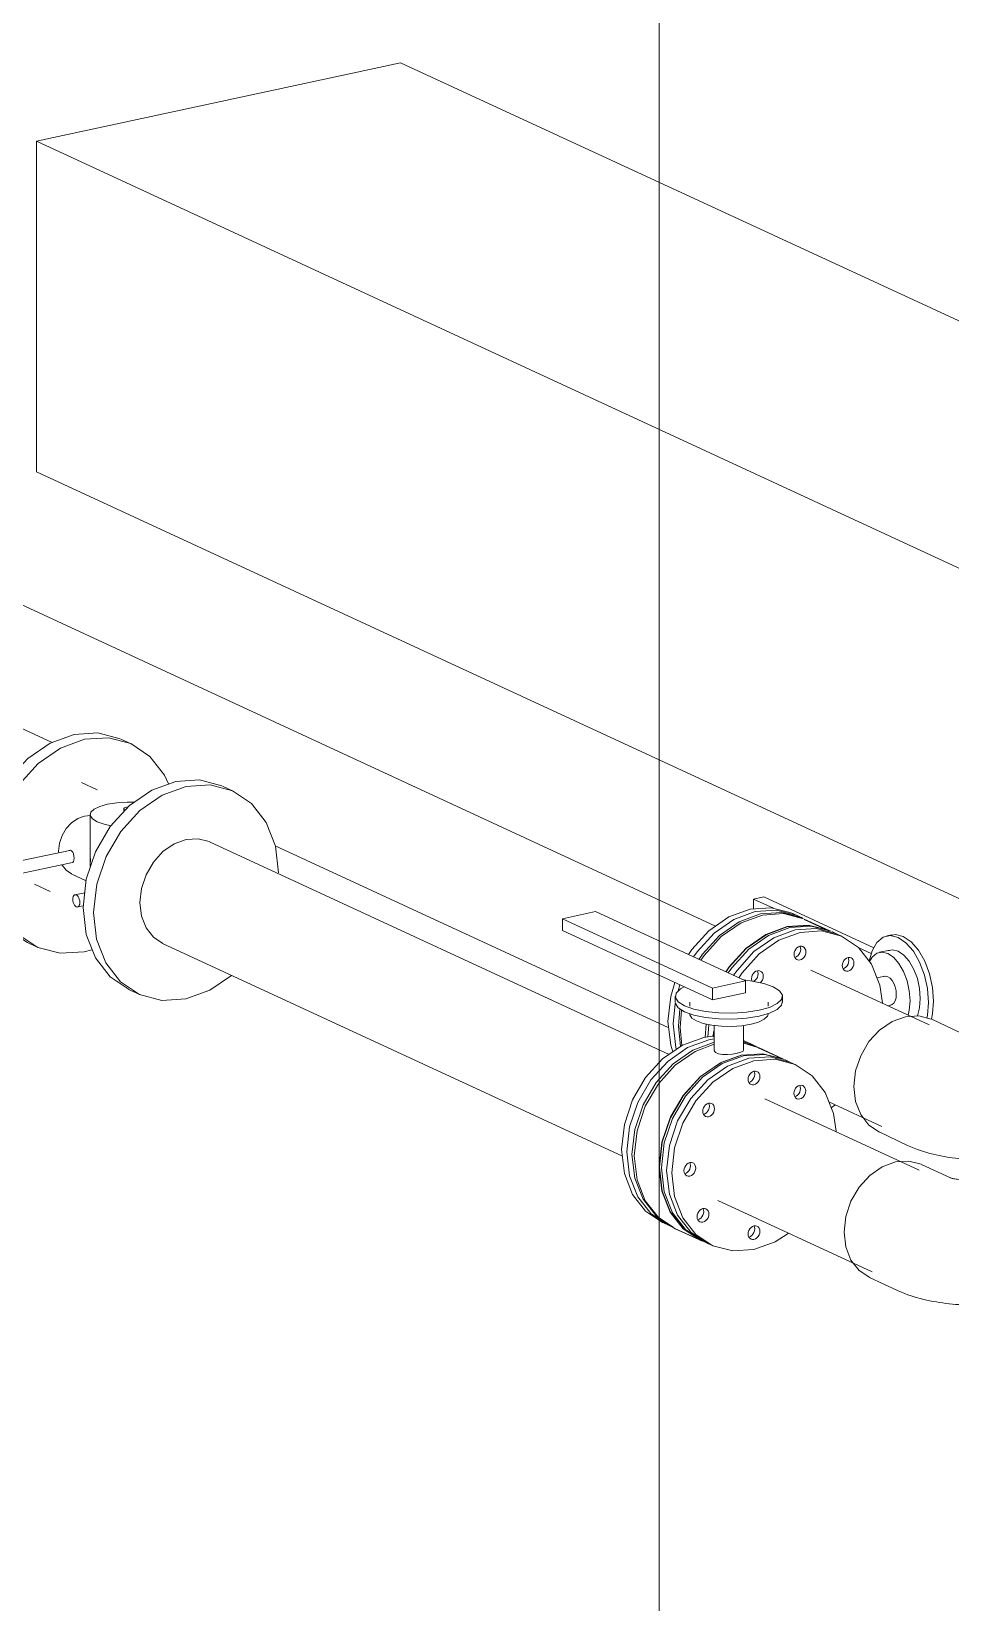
# Model space of a CAD drawing. Header units: metres. Extents: x 63 to 378, y -27 to 78.
# Drawn here: x 367.432 to 368.37, y 11.923 to 13.526 of the extents above; entities that cross this region are included whole.
import ezdxf

# ---------------------------------------------------------------- set-up
doc = ezdxf.new("R2010")
doc.units = ezdxf.units.M
doc.layers.add('G-ANNO-SYMB', color=7, linetype='Continuous', lineweight=9, true_color=0x0091c9)
doc.layers.add('M-HVAC-DUCT', color=7, linetype='Continuous', lineweight=18)
doc.layers.add('P-PIPE', color=7, linetype='Continuous', lineweight=18)

# ---------------------------------------------------------------- blocks, each defined once
blk = doc.blocks.new('Butterfly Valve - 2-12 Inch1 con brida - 4_-V556-3D BUITRON TUBERIA')
at = {"layer": 'P-PIPE', "color": 1, "true_color": 0xff0000}
for p, q in [((24.8503, 12.6432), (24.8398, 12.6409)), ((24.8398, 12.6409), (24.8398, 12.6308)), ((24.8602, 12.6314), (24.8398, 12.6409)), ((24.8503, 12.6432), (24.9625, 12.5912)), ((24.8843, 12.624), (24.879, 12.6264)), ((24.8897, 12.6215), (24.8843, 12.624)), ((24.917, 12.6082), (24.8915, 12.62)), ((24.917, 12.6086), (24.8916, 12.6204)), ((24.925, 12.6051), (24.9196, 12.6076)), ((24.9303, 12.6027), (24.925, 12.6051)), ((24.9599, 12.5853), (24.9471, 12.5912)), ((24.979, 12.5888), (24.9685, 12.5865)), ((24.9811, 12.6044), (24.9758, 12.6032)), ((24.9738, 12.5621), (24.9658, 12.5603)), ((24.7627, 12.5473), (24.7646, 12.5533)), ((24.7646, 12.5533), (24.7627, 12.5473)), ((25.0184, 12.5354), (25.0173, 12.5493)), ((24.765, 12.5099), (24.7663, 12.5273)), ((24.9767, 12.532), (24.9802, 12.5327)), ((24.7666, 12.4913), (24.765, 12.5096)), ((24.7914, 12.5132), (24.7904, 12.4997)), ((24.7915, 12.5132), (24.7905, 12.4997)), ((24.7931, 12.4999), (24.7941, 12.5126)), ((24.7989, 12.5056), (24.7986, 12.5002)), ((24.7986, 12.5002), (24.7989, 12.5056)), ((24.919, 12.4279), (24.9227, 12.4305))]:
    blk.add_line(p, q, dxfattribs=at)
for points in [[(24.7733, 12.5843, 0), (24.7769, 12.5894, 0), (24.7942, 12.6085, 0), (24.8145, 12.6226, 0), (24.8362, 12.6306, 0)], [(24.7786, 12.5818, 0), (24.7822, 12.587, 0), (24.7995, 12.6061, 0), (24.8197, 12.6201, 0), (24.8415, 12.6281, 0)], [(24.8415, 12.6281, 0), (24.8197, 12.6201, 0), (24.7995, 12.6061, 0), (24.7822, 12.587, 0), (24.7786, 12.5818, 0)], [(24.8468, 12.6256, 0), (24.8251, 12.6176, 0), (24.8049, 12.6036, 0), (24.7876, 12.5845, 0), (24.784, 12.5793, 0)], [(24.786, 12.5784, 0), (24.7895, 12.5834, 0), (24.8068, 12.6025, 0), (24.8271, 12.6165, 0), (24.8488, 12.6245, 0)], [(24.8362, 12.6306, 0), (24.8579, 12.632, 0), (24.8781, 12.6268, 0)], [(24.8415, 12.6281, 0), (24.8632, 12.6296, 0), (24.8834, 12.6244, 0)], [(24.8834, 12.6244, 0), (24.8632, 12.6296, 0), (24.8415, 12.6281, 0)], [(24.8897, 12.6215, 0), (24.8888, 12.6219, 0), (24.8686, 12.6271, 0), (24.8468, 12.6256, 0)], [(24.8488, 12.6245, 0), (24.8705, 12.626, 0), (24.8907, 12.6207, 0)], [(24.8742, 12.6128, 0), (24.8524, 12.6047, 0), (24.8322, 12.5907, 0), (24.8149, 12.5716, 0), (24.8114, 12.5666, 0)], [(24.8742, 12.6124, 0), (24.8525, 12.6044, 0), (24.8323, 12.5903, 0), (24.8149, 12.5712, 0), (24.8117, 12.5665, 0)], [(24.8139, 12.5655, 0), (24.8175, 12.5706, 0), (24.8348, 12.5897, 0), (24.8551, 12.6038, 0), (24.8768, 12.6118, 0)], [(24.8822, 12.6093, 0), (24.8605, 12.6013, 0), (24.8402, 12.5872, 0), (24.8229, 12.5681, 0), (24.8193, 12.563, 0)], [(24.8193, 12.563, 0), (24.8229, 12.5681, 0), (24.8402, 12.5872, 0), (24.8605, 12.6013, 0), (24.8822, 12.6093, 0)], [(24.8875, 12.6068, 0), (24.8657, 12.5988, 0), (24.8455, 12.5848, 0), (24.8282, 12.5657, 0), (24.8246, 12.5605, 0)], [(24.917, 12.6086, 0), (24.9161, 12.609, 0), (24.8959, 12.6142, 0), (24.8742, 12.6128, 0)], [(24.8986, 12.6136, 0), (24.8959, 12.6138, 0), (24.8742, 12.6124, 0)], [(24.8768, 12.6118, 0), (24.8985, 12.6132, 0), (24.9187, 12.608, 0)], [(24.9241, 12.6055, 0), (24.9039, 12.6107, 0), (24.8822, 12.6093, 0)], [(24.8822, 12.6093, 0), (24.9039, 12.6107, 0), (24.9241, 12.6055, 0)], [(24.9713, 12.5349, 0), (24.9686, 12.5531, 0), (24.9602, 12.5745, 0), (24.9468, 12.5915, 0), (24.9294, 12.6031, 0), (24.9092, 12.6083, 0), (24.8875, 12.6068, 0)], [(24.9779, 12.6033, 0), (24.9846, 12.6047, 0), (24.9926, 12.6028, 0), (25.0006, 12.5973, 0), (25.0081, 12.5887, 0), (25.0145, 12.5775, 0), (25.0194, 12.5644, 0), (25.0225, 12.5505, 0), (25.0236, 12.5365, 0)], [(24.8872, 12.5788, 0), (24.8856, 12.5786, 0), (24.8841, 12.579, 0), (24.8829, 12.5798, 0), (24.8819, 12.5811, 0), (24.8813, 12.5826, 0), (24.8811, 12.5844, 0), (24.8813, 12.5862, 0), (24.8819, 12.588, 0), (24.8829, 12.5896, 0), (24.8841, 12.591, 0), (24.8856, 12.592, 0), (24.8871, 12.5926, 0)], [(24.8819, 12.5812, 0), (24.8834, 12.5818, 0), (24.8849, 12.5828, 0), (24.8861, 12.5841, 0), (24.8871, 12.5858, 0), (24.8877, 12.5876, 0), (24.8879, 12.5894, 0), (24.8877, 12.5912, 0), (24.8871, 12.5926, 0)], [(24.8819, 12.5812, 0), (24.8834, 12.5818, 0), (24.8849, 12.5828, 0), (24.8861, 12.5841, 0), (24.8871, 12.5858, 0), (24.8877, 12.5876, 0), (24.8879, 12.5894, 0), (24.8877, 12.5912, 0), (24.8871, 12.5926, 0)], [(24.8871, 12.5926, 0), (24.8887, 12.5927, 0), (24.8901, 12.5923, 0), (24.8914, 12.5915, 0), (24.8923, 12.5903, 0), (24.893, 12.5887, 0), (24.8932, 12.587, 0), (24.893, 12.5851, 0), (24.8924, 12.5833, 0), (24.8914, 12.5817, 0), (24.8902, 12.5803, 0), (24.8887, 12.5793, 0), (24.8872, 12.5788, 0)], [(25.0172, 12.5497, 0), (25.0142, 12.5633, 0), (25.0093, 12.5763, 0), (25.0029, 12.5876, 0), (24.9954, 12.5962, 0), (24.9874, 12.6017, 0), (24.9794, 12.6036, 0), (24.972, 12.6018, 0), (24.9656, 12.5966, 0), (24.9607, 12.5881, 0), (24.9577, 12.5776, 0)], [(24.9768, 12.5881, 0), (24.9816, 12.589, 0), (24.9874, 12.5876, 0), (24.9933, 12.5836, 0), (24.9987, 12.5773, 0), (25.0034, 12.5691, 0), (25.007, 12.5596, 0), (25.0093, 12.5494, 0), (25.01, 12.5393, 0)], [(24.9363, 12.5674, 0), (24.9348, 12.5673, 0), (24.9333, 12.5677, 0), (24.9321, 12.5685, 0), (24.9311, 12.5697, 0), (24.9305, 12.5712, 0), (24.9303, 12.573, 0), (24.9305, 12.5748, 0), (24.9311, 12.5766, 0), (24.932, 12.5783, 0), (24.9333, 12.5796, 0), (24.9347, 12.5806, 0), (24.9363, 12.5812, 0)], [(24.931, 12.5698, 0), (24.9326, 12.5704, 0), (24.934, 12.5714, 0), (24.9353, 12.5728, 0), (24.9362, 12.5744, 0), (24.9368, 12.5762, 0), (24.937, 12.5781, 0), (24.9368, 12.5798, 0), (24.9363, 12.5812, 0)], [(24.931, 12.5698, 0), (24.9326, 12.5704, 0), (24.934, 12.5714, 0), (24.9353, 12.5728, 0), (24.9362, 12.5744, 0), (24.9368, 12.5762, 0), (24.937, 12.5781, 0), (24.9368, 12.5798, 0), (24.9363, 12.5812, 0)], [(24.9363, 12.5812, 0), (24.9379, 12.5813, 0), (24.9393, 12.5809, 0), (24.9406, 12.5801, 0), (24.9415, 12.5789, 0), (24.9421, 12.5774, 0), (24.9423, 12.5756, 0), (24.9421, 12.5738, 0), (24.9415, 12.572, 0), (24.9406, 12.5703, 0), (24.9393, 12.569, 0), (24.9379, 12.568, 0), (24.9363, 12.5674, 0)], [(24.9995, 12.537, 0), (24.9988, 12.5471, 0), (24.9965, 12.5573, 0), (24.9929, 12.5669, 0), (24.9882, 12.575, 0), (24.9828, 12.5814, 0), (24.9769, 12.5853, 0), (24.9711, 12.5868, 0), (24.9657, 12.5855, 0), (24.961, 12.5816, 0), (24.9582, 12.5771, 0)], [(24.8379, 12.5577, 0), (24.8377, 12.5595, 0), (24.8379, 12.5613, 0), (24.8385, 12.5631, 0), (24.8395, 12.5647, 0), (24.8407, 12.5661, 0), (24.8422, 12.5671, 0), (24.8437, 12.5677, 0)], [(24.84, 12.5569, 0), (24.8415, 12.5579, 0), (24.8427, 12.5593, 0), (24.8437, 12.5609, 0), (24.8443, 12.5627, 0), (24.8445, 12.5645, 0), (24.8442, 12.5663, 0), (24.8437, 12.5677, 0)], [(24.84, 12.5569, 0), (24.8415, 12.5579, 0), (24.8427, 12.5593, 0), (24.8437, 12.5609, 0), (24.8443, 12.5627, 0), (24.8445, 12.5645, 0), (24.8442, 12.5663, 0), (24.8437, 12.5677, 0)], [(24.8437, 12.5677, 0), (24.8453, 12.5678, 0), (24.8467, 12.5674, 0), (24.848, 12.5666, 0), (24.8489, 12.5654, 0), (24.8495, 12.5638, 0), (24.8497, 12.5621, 0), (24.8495, 12.5602, 0), (24.8489, 12.5585, 0), (24.848, 12.5568, 0), (24.8467, 12.5554, 0)], [(24.9855, 12.5435, 0), (24.9852, 12.5473, 0), (24.9843, 12.5511, 0), (24.983, 12.5547, 0), (24.9812, 12.5578, 0), (24.9792, 12.5601, 0), (24.977, 12.5616, 0), (24.9748, 12.5622, 0), (24.9727, 12.5617, 0)], [(24.7573, 12.4848, 0), (24.7553, 12.4916, 0), (24.7524, 12.5159, 0), (24.7552, 12.5415, 0), (24.7593, 12.5557, 0)], [(24.9792, 12.5326, 0), (24.9812, 12.5331, 0), (24.983, 12.5346, 0), (24.9843, 12.5369, 0), (24.9852, 12.5399, 0), (24.9855, 12.5435, 0)], [(24.7611, 12.4874, 0), (24.7606, 12.4892, 0), (24.7577, 12.5135, 0), (24.7596, 12.5343, 0)], [(24.7596, 12.5343, 0), (24.7577, 12.5135, 0), (24.7606, 12.4892, 0), (24.7611, 12.4874, 0)], [(24.7644, 12.5285, 0), (24.7631, 12.511, 0), (24.7652, 12.4903, 0)], [(24.9976, 12.5222, 0), (24.9988, 12.5275, 0), (24.9995, 12.537, 0)], [(25.01, 12.5393, 0), (25.0093, 12.5298, 0), (25.007, 12.5217, 0)], [(25.0168, 12.5194, 0), (25.0173, 12.5224, 0), (25.0184, 12.5354, 0)], [(25.0236, 12.5365, 0), (25.0226, 12.5236, 0), (25.0214, 12.5181, 0)]]:
    blk.add_polyline3d(points, dxfattribs=at)
blk = doc.blocks.new('Butterfly Valve - 2-12 Inch1 con brida - 4_-V634-3D BUITRON TUBERIA')
at = {"layer": 'P-PIPE', "color": 11, "true_color": 0xff8080}
for p, q in [((24.6785, 12.628), (24.6449, 12.6208)), ((24.6449, 12.6208), (24.7978, 12.55)), ((24.6449, 12.6208), (24.6449, 12.6087)), ((24.8314, 12.5573), (24.6785, 12.628)), ((24.7978, 12.538), (24.6449, 12.6087)), ((24.7978, 12.55), (24.8314, 12.5573)), ((24.8314, 12.5452), (24.8314, 12.5573)), ((24.7598, 12.5416), (24.7598, 12.5356)), ((24.7978, 12.538), (24.7978, 12.55)), ((24.8314, 12.5452), (24.7978, 12.538)), ((24.8694, 12.5356), (24.8694, 12.5416)), ((24.7746, 12.5356), (24.7746, 12.5315)), ((24.8546, 12.5315), (24.8546, 12.5356)), ((24.7996, 12.5119), (24.7996, 12.4867)), ((24.8296, 12.4867), (24.8296, 12.5119)), ((24.8296, 12.4964), (24.8309, 12.4958)), ((24.8297, 12.4939), (24.8441, 12.4895)), ((24.8298, 12.4958), (24.8362, 12.4933)), ((24.8362, 12.4933), (24.8298, 12.4958)), ((24.8369, 12.493), (24.8316, 12.4955)), ((24.8423, 12.4905), (24.8369, 12.493)), ((24.8273, 12.4815), (24.8058, 12.4737)), ((24.849, 12.483), (24.8276, 12.4816)), ((24.87, 12.4773), (24.8446, 12.4891)), ((24.8703, 12.4774), (24.8448, 12.4892)), ((24.8776, 12.4742), (24.8722, 12.4767)), ((24.8056, 12.4735), (24.7855, 12.4597)), ((24.8829, 12.4717), (24.8776, 12.4742)), ((24.7463, 12.311), (24.7516, 12.3086)), ((24.7516, 12.3086), (24.757, 12.3061)), ((24.7592, 12.3047), (24.7846, 12.2929)), ((24.7595, 12.3047), (24.785, 12.2929)), ((24.7869, 12.2923), (24.7923, 12.2898)), ((24.7923, 12.2898), (24.7976, 12.2873))]:
    blk.add_line(p, q, dxfattribs=at)
for points in [[(24.8455, 12.5273, 0), (24.8562, 12.5303, 0), (24.864, 12.5341, 0), (24.8684, 12.5384, 0), (24.8692, 12.5429, 0), (24.8663, 12.5473, 0), (24.8599, 12.5514, 0), (24.8503, 12.5547, 0), (24.8383, 12.5572, 0), (24.8297, 12.5583, 0)], [(24.769, 12.5512, 0), (24.7652, 12.5491, 0), (24.7608, 12.5448, 0), (24.76, 12.5403, 0), (24.7629, 12.5359, 0), (24.7693, 12.5318, 0), (24.7789, 12.5285, 0), (24.7909, 12.526, 0), (24.8044, 12.5246, 0), (24.8187, 12.5243, 0), (24.8327, 12.5253, 0), (24.8455, 12.5273, 0)], [(24.8455, 12.5213, 0), (24.8327, 12.5192, 0), (24.8187, 12.5183, 0), (24.8044, 12.5186, 0), (24.7909, 12.52, 0), (24.7789, 12.5225, 0), (24.7693, 12.5258, 0), (24.7629, 12.5299, 0), (24.76, 12.5343, 0), (24.7598, 12.5356, 0)], [(24.8687, 12.5383, 0), (24.8692, 12.5369, 0), (24.8684, 12.5324, 0), (24.864, 12.5281, 0), (24.8562, 12.5243, 0), (24.8455, 12.5213, 0)], [(24.8372, 12.5131, 0), (24.8278, 12.5116, 0), (24.8176, 12.5109, 0), (24.8072, 12.5111, 0), (24.7973, 12.5121, 0), (24.7885, 12.514, 0), (24.7816, 12.5164, 0), (24.7769, 12.5194, 0), (24.7747, 12.5226, 0), (24.7746, 12.5235, 0)], [(24.8546, 12.5235, 0), (24.8539, 12.5212, 0), (24.8507, 12.5181, 0), (24.8449, 12.5153, 0), (24.8372, 12.5131, 0)], [(24.705, 12.3852, 0), (24.7079, 12.4107, 0), (24.7163, 12.4358, 0), (24.7296, 12.4586, 0), (24.747, 12.4777, 0), (24.7672, 12.4917, 0), (24.789, 12.4997, 0), (24.7997, 12.5012, 0)], [(24.7103, 12.3827, 0), (24.7132, 12.4083, 0), (24.7216, 12.4333, 0), (24.7349, 12.4562, 0), (24.7523, 12.4752, 0), (24.7725, 12.4892, 0), (24.7942, 12.4972, 0), (24.7997, 12.4982, 0)], [(24.7997, 12.4982, 0), (24.7942, 12.4972, 0), (24.7725, 12.4892, 0), (24.7523, 12.4752, 0), (24.7349, 12.4562, 0), (24.7216, 12.4333, 0), (24.7132, 12.4083, 0), (24.7103, 12.3827, 0)], [(24.7996, 12.4947, 0), (24.7779, 12.4867, 0), (24.7577, 12.4727, 0), (24.7403, 12.4537, 0), (24.727, 12.4308, 0), (24.7186, 12.4058, 0), (24.7157, 12.3802, 0)], [(24.718, 12.3788, 0), (24.7209, 12.4043, 0), (24.7292, 12.4294, 0), (24.7426, 12.4522, 0), (24.7599, 12.4713, 0), (24.7802, 12.4853, 0), (24.7996, 12.4927, 0)], [(24.8438, 12.4898, 0), (24.8416, 12.4908, 0), (24.8298, 12.4948, 0)], [(24.8276, 12.4815, 0), (24.8059, 12.4736, 0), (24.7857, 12.4596, 0), (24.7683, 12.4405, 0), (24.755, 12.4177, 0), (24.7466, 12.3926, 0), (24.7437, 12.3671, 0)], [(24.7457, 12.3664, 0), (24.7485, 12.3919, 0), (24.7569, 12.417, 0), (24.7702, 12.4398, 0), (24.7876, 12.4589, 0), (24.8079, 12.4729, 0), (24.8296, 12.4809, 0), (24.8513, 12.4823, 0), (24.8715, 12.477, 0)], [(24.8769, 12.4745, 0), (24.8567, 12.4798, 0), (24.835, 12.4784, 0), (24.8132, 12.4704, 0), (24.793, 12.4564, 0), (24.7756, 12.4373, 0), (24.7623, 12.4145, 0), (24.7539, 12.3894, 0), (24.751, 12.3639, 0)], [(24.751, 12.3639, 0), (24.7539, 12.3894, 0), (24.7623, 12.4145, 0), (24.7756, 12.4373, 0), (24.793, 12.4564, 0), (24.8132, 12.4704, 0), (24.835, 12.4784, 0), (24.8567, 12.4798, 0), (24.8769, 12.4745, 0)], [(24.924, 12.4039, 0), (24.9213, 12.422, 0), (24.9129, 12.4434, 0), (24.8996, 12.4605, 0), (24.8822, 12.4721, 0), (24.862, 12.4773, 0), (24.8402, 12.4759, 0), (24.8185, 12.4679, 0), (24.7983, 12.454, 0), (24.7809, 12.4349, 0), (24.7676, 12.412, 0), (24.7592, 12.387, 0), (24.7563, 12.3614, 0)], [(24.7996, 12.4862, 0), (24.8009, 12.4844, 0), (24.8039, 12.483, 0), (24.8081, 12.4823, 0), (24.8131, 12.4822, 0), (24.8183, 12.4827, 0), (24.8231, 12.4835, 0)], [(24.8234, 12.4835, 0), (24.8268, 12.4845, 0), (24.8291, 12.4857, 0), (24.8296, 12.487, 0)], [(24.8703, 12.4774, 0), (24.8696, 12.4777, 0), (24.8494, 12.483, 0)], [(24.8342, 12.4569, 0), (24.8344, 12.4587, 0), (24.835, 12.4605, 0), (24.836, 12.4622, 0), (24.8372, 12.4635, 0), (24.8387, 12.4645, 0), (24.8402, 12.4651, 0), (24.8418, 12.4652, 0), (24.8433, 12.4648, 0), (24.8445, 12.464, 0), (24.8455, 12.4628, 0), (24.8461, 12.4613, 0), (24.8463, 12.4595, 0)], [(24.835, 12.4537, 0), (24.8365, 12.4543, 0), (24.838, 12.4553, 0), (24.8392, 12.4567, 0), (24.8402, 12.4583, 0), (24.8408, 12.4601, 0), (24.841, 12.462, 0)], [(24.835, 12.4537, 0), (24.8365, 12.4543, 0), (24.838, 12.4553, 0), (24.8392, 12.4567, 0), (24.8402, 12.4583, 0), (24.8408, 12.4601, 0), (24.841, 12.462, 0)], [(24.841, 12.462, 0), (24.8408, 12.4637, 0), (24.8402, 12.4651, 0)], [(24.841, 12.462, 0), (24.8408, 12.4637, 0), (24.8402, 12.4651, 0)], [(24.7853, 12.4595, 0), (24.768, 12.4405, 0), (24.7547, 12.4178, 0)], [(24.8463, 12.4595, 0), (24.8461, 12.4577, 0), (24.8455, 12.4559, 0), (24.8445, 12.4542, 0), (24.8433, 12.4529, 0), (24.8418, 12.4519, 0), (24.8402, 12.4513, 0), (24.8387, 12.4512, 0), (24.8372, 12.4516, 0), (24.836, 12.4524, 0), (24.835, 12.4536, 0), (24.8344, 12.4552, 0), (24.8342, 12.4569, 0)], [(24.8809, 12.4424, 0), (24.8812, 12.4443, 0), (24.8818, 12.4461, 0), (24.8827, 12.4477, 0), (24.884, 12.4491, 0), (24.8854, 12.4501, 0), (24.887, 12.4507, 0), (24.8885, 12.4508, 0), (24.89, 12.4504, 0), (24.8912, 12.4495, 0), (24.8922, 12.4483, 0), (24.8928, 12.4468, 0), (24.893, 12.445, 0)], [(24.893, 12.445, 0), (24.8928, 12.4432, 0), (24.8922, 12.4414, 0), (24.8912, 12.4398, 0), (24.89, 12.4384, 0), (24.8885, 12.4374, 0), (24.887, 12.4368, 0), (24.8854, 12.4367, 0), (24.884, 12.4371, 0), (24.8827, 12.4379, 0), (24.8818, 12.4392, 0), (24.8812, 12.4407, 0), (24.8809, 12.4424, 0)], [(24.8817, 12.4393, 0), (24.8832, 12.4398, 0), (24.8847, 12.4408, 0), (24.8859, 12.4422, 0), (24.8869, 12.4439, 0), (24.8875, 12.4457, 0), (24.8877, 12.4475, 0)], [(24.8817, 12.4393, 0), (24.8832, 12.4398, 0), (24.8847, 12.4408, 0), (24.8859, 12.4422, 0), (24.8869, 12.4439, 0), (24.8875, 12.4457, 0), (24.8877, 12.4475, 0)], [(24.8877, 12.4475, 0), (24.8875, 12.4492, 0), (24.8869, 12.4507, 0)], [(24.8877, 12.4475, 0), (24.8875, 12.4492, 0), (24.8869, 12.4507, 0)], [(24.7879, 12.4243, 0), (24.7881, 12.4261, 0), (24.7887, 12.4279, 0), (24.7897, 12.4296, 0), (24.7909, 12.4309, 0), (24.7924, 12.4319, 0), (24.7939, 12.4325, 0), (24.7955, 12.4326, 0), (24.7969, 12.4322, 0), (24.7982, 12.4314, 0), (24.7991, 12.4302, 0), (24.7997, 12.4286, 0), (24.7999, 12.4269, 0)], [(24.7887, 12.4211, 0), (24.7902, 12.4217, 0), (24.7916, 12.4227, 0), (24.7929, 12.4241, 0), (24.7938, 12.4257, 0), (24.7945, 12.4275, 0), (24.7947, 12.4293, 0)], [(24.7887, 12.4211, 0), (24.7902, 12.4217, 0), (24.7916, 12.4227, 0), (24.7929, 12.4241, 0), (24.7938, 12.4257, 0), (24.7945, 12.4275, 0), (24.7947, 12.4293, 0)], [(24.7947, 12.4293, 0), (24.7945, 12.4311, 0), (24.7939, 12.4325, 0)], [(24.7947, 12.4293, 0), (24.7945, 12.4311, 0), (24.7939, 12.4325, 0)], [(24.7546, 12.4176, 0), (24.7462, 12.3926, 0), (24.7434, 12.367, 0)], [(24.7999, 12.4269, 0), (24.7997, 12.425, 0), (24.7991, 12.4232, 0), (24.7982, 12.4216, 0), (24.7969, 12.4202, 0), (24.7955, 12.4192, 0), (24.7939, 12.4187, 0), (24.7924, 12.4186, 0), (24.7909, 12.4189, 0), (24.7897, 12.4198, 0), (24.7887, 12.421, 0), (24.7881, 12.4225, 0), (24.7879, 12.4243, 0)], [(24.747, 12.3107, 0), (24.7296, 12.3223, 0), (24.7163, 12.3394, 0), (24.7079, 12.3608, 0), (24.705, 12.3852, 0)], [(24.7523, 12.3083, 0), (24.7349, 12.3198, 0), (24.7216, 12.3369, 0), (24.7132, 12.3584, 0), (24.7103, 12.3827, 0)], [(24.7103, 12.3827, 0), (24.7132, 12.3584, 0), (24.7216, 12.3369, 0), (24.7349, 12.3198, 0), (24.7523, 12.3083, 0)], [(24.7157, 12.3802, 0), (24.7186, 12.3559, 0), (24.727, 12.3344, 0), (24.7403, 12.3174, 0), (24.7577, 12.3058, 0)], [(24.7599, 12.3043, 0), (24.7426, 12.3159, 0), (24.7292, 12.333, 0), (24.7209, 12.3544, 0), (24.718, 12.3788, 0)], [(24.7434, 12.367, 0), (24.7462, 12.3427, 0), (24.7546, 12.3212, 0), (24.768, 12.3042, 0), (24.7853, 12.2926, 0), (24.7873, 12.2917, 0)], [(24.7437, 12.3671, 0), (24.7466, 12.3427, 0), (24.755, 12.3213, 0), (24.7683, 12.3042, 0), (24.7857, 12.2926, 0), (24.7871, 12.292, 0)], [(24.7876, 12.2919, 0), (24.7702, 12.3035, 0), (24.7569, 12.3206, 0), (24.7485, 12.342, 0), (24.7457, 12.3664, 0)], [(24.7687, 12.3637, 0), (24.7689, 12.3655, 0), (24.7695, 12.3673, 0), (24.7705, 12.369, 0), (24.7717, 12.3703, 0), (24.7732, 12.3713, 0), (24.7747, 12.3719, 0), (24.7763, 12.372, 0), (24.7777, 12.3716, 0), (24.779, 12.3708, 0), (24.7799, 12.3696, 0), (24.7805, 12.368, 0), (24.7807, 12.3663, 0)], [(24.7807, 12.3663, 0), (24.7805, 12.3645, 0), (24.7799, 12.3627, 0), (24.779, 12.361, 0), (24.7777, 12.3596, 0), (24.7763, 12.3586, 0), (24.7747, 12.3581, 0), (24.7732, 12.358, 0), (24.7717, 12.3584, 0), (24.7705, 12.3592, 0), (24.7695, 12.3604, 0), (24.7689, 12.3619, 0), (24.7687, 12.3637, 0)], [(24.7695, 12.3605, 0), (24.771, 12.3611, 0), (24.7724, 12.3621, 0), (24.7737, 12.3635, 0), (24.7746, 12.3651, 0), (24.7752, 12.3669, 0), (24.7754, 12.3687, 0)], [(24.7695, 12.3605, 0), (24.771, 12.3611, 0), (24.7724, 12.3621, 0), (24.7737, 12.3635, 0), (24.7746, 12.3651, 0), (24.7752, 12.3669, 0), (24.7754, 12.3687, 0)], [(24.7754, 12.3687, 0), (24.7752, 12.3705, 0), (24.7747, 12.3719, 0)], [(24.7754, 12.3687, 0), (24.7752, 12.3705, 0), (24.7747, 12.3719, 0)], [(24.751, 12.3639, 0), (24.7539, 12.3395, 0), (24.7623, 12.3181, 0), (24.7756, 12.301, 0), (24.793, 12.2894, 0)], [(24.793, 12.2894, 0), (24.7756, 12.301, 0), (24.7623, 12.3181, 0), (24.7539, 12.3395, 0), (24.751, 12.3639, 0)], [(24.7563, 12.3614, 0), (24.7592, 12.3371, 0), (24.7676, 12.3156, 0), (24.7809, 12.2986, 0), (24.7983, 12.287, 0), (24.8185, 12.2817, 0), (24.8402, 12.2831, 0), (24.862, 12.2911, 0), (24.8752, 12.2995, 0)], [(24.7821, 12.3167, 0), (24.7823, 12.3185, 0), (24.7829, 12.3203, 0), (24.7839, 12.322, 0), (24.7851, 12.3233, 0), (24.7866, 12.3243, 0), (24.7881, 12.3249, 0), (24.7897, 12.325, 0), (24.7912, 12.3246, 0), (24.7924, 12.3238, 0), (24.7934, 12.3226, 0), (24.794, 12.321, 0), (24.7942, 12.3193, 0)], [(24.7942, 12.3193, 0), (24.794, 12.3174, 0), (24.7934, 12.3156, 0), (24.7924, 12.314, 0), (24.7912, 12.3126, 0), (24.7897, 12.3116, 0), (24.7881, 12.3111, 0), (24.7866, 12.311, 0), (24.7851, 12.3113, 0), (24.7839, 12.3122, 0), (24.7829, 12.3134, 0), (24.7823, 12.3149, 0), (24.7821, 12.3167, 0)], [(24.7829, 12.3135, 0), (24.7844, 12.3141, 0), (24.7859, 12.3151, 0), (24.7871, 12.3165, 0), (24.7881, 12.3181, 0), (24.7887, 12.3199, 0), (24.7889, 12.3217, 0)], [(24.7829, 12.3135, 0), (24.7844, 12.3141, 0), (24.7859, 12.3151, 0), (24.7871, 12.3165, 0), (24.7881, 12.3181, 0), (24.7887, 12.3199, 0), (24.7889, 12.3217, 0)], [(24.7889, 12.3217, 0), (24.7887, 12.3235, 0), (24.7881, 12.3249, 0)], [(24.7889, 12.3217, 0), (24.7887, 12.3235, 0), (24.7881, 12.3249, 0)], [(24.8342, 12.2991, 0), (24.8344, 12.3009, 0), (24.835, 12.3027, 0), (24.836, 12.3043, 0), (24.8372, 12.3057, 0), (24.8387, 12.3067, 0), (24.8402, 12.3073, 0), (24.8418, 12.3074, 0), (24.8433, 12.307, 0), (24.8445, 12.3062, 0), (24.8455, 12.3049, 0), (24.8461, 12.3034, 0), (24.8463, 12.3017, 0)], [(24.8463, 12.3017, 0), (24.8461, 12.2998, 0), (24.8455, 12.298, 0), (24.8445, 12.2964, 0), (24.8433, 12.295, 0), (24.8418, 12.294, 0), (24.8402, 12.2934, 0), (24.8387, 12.2933, 0), (24.8372, 12.2937, 0), (24.836, 12.2946, 0), (24.835, 12.2958, 0), (24.8344, 12.2973, 0), (24.8342, 12.2991, 0)], [(24.835, 12.2959, 0), (24.8365, 12.2965, 0), (24.838, 12.2975, 0), (24.8392, 12.2988, 0), (24.8402, 12.3005, 0), (24.8408, 12.3023, 0), (24.841, 12.3041, 0)], [(24.835, 12.2959, 0), (24.8365, 12.2965, 0), (24.838, 12.2975, 0), (24.8392, 12.2988, 0), (24.8402, 12.3005, 0), (24.8408, 12.3023, 0), (24.841, 12.3041, 0)], [(24.841, 12.3041, 0), (24.8408, 12.3059, 0), (24.8402, 12.3073, 0)], [(24.841, 12.3041, 0), (24.8408, 12.3059, 0), (24.8402, 12.3073, 0)]]:
    blk.add_polyline3d(points, dxfattribs=at)
blk = doc.blocks.new('Elbow - PVC - AC PVC _80_-2606933-3D BUITRON TUBERIA')
at = {"layer": 'P-PIPE', "color": 1, "true_color": 0xff0000}
for p, q in [((25.0511, 12.5043), (25.0219, 12.5181)), ((25.1436, 12.5128), (25.1003, 12.5035)), ((24.9679, 12.4031), (24.9971, 12.3894)), ((25.1271, 12.3793), (25.1704, 12.3887))]:
    blk.add_line(p, q, dxfattribs=at)
for points in [[(24.9422, 12.4494, 0), (24.944, 12.4654, 0), (24.9493, 12.481, 0), (24.9576, 12.4953, 0), (24.9685, 12.5072, 0), (24.9813, 12.5159, 0), (24.9949, 12.5208, 0), (25.0085, 12.5217, 0), (25.0212, 12.5184, 0)], [(25.1402, 12.5117, 0), (25.1477, 12.5132, 0), (25.157, 12.511, 0), (25.1663, 12.5046, 0), (25.1749, 12.4946, 0), (25.1823, 12.4816, 0), (25.188, 12.4665, 0), (25.1916, 12.4503, 0), (25.1928, 12.4342, 0)], [(25.0506, 12.5046, 0), (25.0507, 12.5045, 0), (25.051, 12.5044, 0), (25.0514, 12.5043, 0), (25.052, 12.5041, 0), (25.0527, 12.5039, 0), (25.0535, 12.5037, 0), (25.0544, 12.5035, 0), (25.0555, 12.5033, 0), (25.0567, 12.5031, 0), (25.0579, 12.5029, 0), (25.0592, 12.5026, 0), (25.0606, 12.5024, 0), (25.0621, 12.5023, 0), (25.0636, 12.5021, 0), (25.0652, 12.5019, 0), (25.0669, 12.5018, 0), (25.0685, 12.5017, 0), (25.0702, 12.5016, 0), (25.072, 12.5015, 0), (25.0737, 12.5014, 0), (25.0755, 12.5014, 0), (25.0772, 12.5014, 0), (25.079, 12.5014, 0), (25.0808, 12.5014, 0), (25.0825, 12.5015, 0), (25.0842, 12.5015, 0), (25.086, 12.5016, 0), (25.0876, 12.5017, 0), (25.0893, 12.5019, 0), (25.0909, 12.502, 0), (25.0924, 12.5022, 0), (25.0939, 12.5024, 0), (25.0953, 12.5026, 0), (25.0967, 12.5028, 0), (25.0979, 12.503, 0), (25.0991, 12.5032, 0), (25.1002, 12.5035, 0), (25.1003, 12.5035, 0)], [(24.9685, 12.4028, 0), (24.9576, 12.4101, 0), (24.9493, 12.4208, 0), (24.944, 12.4342, 0), (24.9422, 12.4494, 0)], [(25.1928, 12.4342, 0), (25.1916, 12.4191, 0), (25.188, 12.4063, 0), (25.1823, 12.3964, 0), (25.1749, 12.3903, 0), (25.1663, 12.3883, 0)], [(24.9971, 12.3894, 0), (25.0004, 12.3879, 0), (25.0037, 12.3865, 0), (25.007, 12.3853, 0), (25.0102, 12.3842, 0), (25.0134, 12.3831, 0), (25.0166, 12.3822, 0), (25.0198, 12.3813, 0), (25.023, 12.3804, 0), (25.0262, 12.3797, 0), (25.0294, 12.379, 0), (25.0327, 12.3784, 0), (25.0359, 12.3778, 0), (25.0392, 12.3772, 0), (25.0425, 12.3767, 0), (25.0458, 12.3763, 0), (25.0491, 12.3759, 0), (25.0524, 12.3756, 0), (25.0557, 12.3753, 0), (25.0591, 12.375, 0), (25.0624, 12.3748, 0), (25.0658, 12.3746, 0), (25.0691, 12.3745, 0), (25.0725, 12.3744, 0), (25.0759, 12.3744, 0), (25.0792, 12.3744, 0), (25.0826, 12.3744, 0), (25.086, 12.3745, 0), (25.0894, 12.3746, 0), (25.0927, 12.3748, 0), (25.0961, 12.375, 0), (25.0994, 12.3753, 0), (25.1027, 12.3756, 0), (25.1061, 12.3759, 0), (25.1094, 12.3763, 0), (25.1126, 12.3768, 0), (25.1159, 12.3773, 0), (25.1192, 12.3778, 0), (25.1224, 12.3784, 0), (25.1257, 12.379, 0), (25.1271, 12.3793, 0)]]:
    blk.add_polyline3d(points, dxfattribs=at)
blk = doc.blocks.new('Elbow - PVC - AC PVC _80_-2698175-3D BUITRON TUBERIA')
at = {"layer": 'P-PIPE', "color": 11, "true_color": 0xff8080}
for p, q in [((25.0409, 12.3563), (25.0113, 12.3699)), ((25.1334, 12.3647), (25.0902, 12.3554)), ((24.958, 12.2547), (24.9875, 12.241)), ((25.1169, 12.2312), (25.1602, 12.2406))]:
    blk.add_line(p, q, dxfattribs=at)
for points in [[(24.9322, 12.301, 0), (24.934, 12.317, 0), (24.9392, 12.3326, 0), (24.9476, 12.3469, 0), (24.9584, 12.3588, 0), (24.9711, 12.3676, 0), (24.9847, 12.3725, 0), (24.9982, 12.3734, 0), (25.0109, 12.3701, 0)], [(25.13, 12.3636, 0), (25.1376, 12.3651, 0), (25.1468, 12.3629, 0), (25.1561, 12.3565, 0), (25.1647, 12.3465, 0), (25.1722, 12.3335, 0), (25.1778, 12.3184, 0), (25.1814, 12.3022, 0), (25.1826, 12.2861, 0)], [(25.0404, 12.3565, 0), (25.0405, 12.3564, 0), (25.0408, 12.3563, 0), (25.0412, 12.3562, 0), (25.0418, 12.356, 0), (25.0425, 12.3558, 0), (25.0433, 12.3556, 0), (25.0443, 12.3554, 0), (25.0453, 12.3552, 0), (25.0465, 12.355, 0), (25.0477, 12.3548, 0), (25.0491, 12.3545, 0), (25.0505, 12.3543, 0), (25.0519, 12.3542, 0), (25.0535, 12.354, 0), (25.055, 12.3538, 0), (25.0567, 12.3537, 0), (25.0583, 12.3536, 0), (25.06, 12.3535, 0), (25.0618, 12.3534, 0), (25.0635, 12.3533, 0), (25.0653, 12.3533, 0), (25.067, 12.3533, 0), (25.0688, 12.3533, 0), (25.0706, 12.3533, 0), (25.0723, 12.3534, 0), (25.0741, 12.3534, 0), (25.0758, 12.3535, 0), (25.0774, 12.3536, 0), (25.0791, 12.3538, 0), (25.0807, 12.3539, 0), (25.0822, 12.3541, 0), (25.0837, 12.3543, 0), (25.0851, 12.3545, 0), (25.0865, 12.3547, 0), (25.0878, 12.3549, 0), (25.0889, 12.3551, 0), (25.09, 12.3553, 0), (25.0902, 12.3554, 0)], [(24.9584, 12.2545, 0), (24.9476, 12.2617, 0), (24.9392, 12.2724, 0), (24.934, 12.2858, 0), (24.9322, 12.301, 0)], [(25.1826, 12.2861, 0), (25.1814, 12.271, 0), (25.1778, 12.2582, 0), (25.1722, 12.2483, 0), (25.1647, 12.2422, 0), (25.1561, 12.2402, 0)], [(24.9875, 12.241, 0), (24.9909, 12.2395, 0), (24.9941, 12.2382, 0), (24.9974, 12.237, 0), (25.0006, 12.2359, 0), (25.0038, 12.2348, 0), (25.007, 12.2339, 0), (25.0102, 12.233, 0), (25.0134, 12.2322, 0), (25.0166, 12.2315, 0), (25.0199, 12.2308, 0), (25.0231, 12.2301, 0), (25.0264, 12.2296, 0), (25.0296, 12.229, 0), (25.0329, 12.2286, 0), (25.0362, 12.2281, 0), (25.0395, 12.2277, 0), (25.0428, 12.2274, 0), (25.0461, 12.2271, 0), (25.0495, 12.2269, 0), (25.0528, 12.2267, 0), (25.0562, 12.2265, 0), (25.0596, 12.2264, 0), (25.0629, 12.2263, 0), (25.0663, 12.2263, 0), (25.0697, 12.2263, 0), (25.0731, 12.2263, 0), (25.0764, 12.2264, 0), (25.0798, 12.2266, 0), (25.0832, 12.2267, 0), (25.0865, 12.227, 0), (25.0898, 12.2272, 0), (25.0932, 12.2275, 0), (25.0965, 12.2279, 0), (25.0998, 12.2283, 0), (25.1031, 12.2288, 0), (25.1063, 12.2292, 0), (25.1096, 12.2298, 0), (25.1128, 12.2304, 0), (25.1161, 12.231, 0), (25.1169, 12.2312, 0)]]:
    blk.add_polyline3d(points, dxfattribs=at)
blk = doc.blocks.new('V_C_S - 2 1_2_-4 _ - 4_-V659-3D BUITRON TUBERIA')
at = {"layer": 'P-PIPE', "color": 11, "true_color": 0xff8080}
for p, q in [((24.2046, 12.7992), (24.1939, 12.8042)), ((24.3085, 12.7511), (24.2977, 12.7561)), ((24.1969, 12.733), (24.1969, 12.7303)), ((24.2012, 12.7349), (24.1997, 12.7346)), ((24.1626, 12.727), (24.1625, 12.674)), ((24.1417, 12.6905), (24.0783, 12.677)), ((24.1304, 12.6899), (24.1305, 12.6879)), ((24.081, 12.6646), (24.1444, 12.6781)), ((24.1625, 12.674), (24.1627, 12.6749)), ((24.1627, 12.6749), (24.1628, 12.6824)), ((24.1433, 12.6666), (24.1584, 12.6596)), ((24.157, 12.6473), (24.1471, 12.6452)), ((24.1497, 12.6328), (24.1555, 12.634)), ((24.0979, 12.5967), (24.1086, 12.5917)), ((24.2017, 12.5486), (24.2125, 12.5437))]:
    blk.add_line(p, q, dxfattribs=at)
for points in [[(24.0515, 12.6803, 0), (24.0548, 12.709, 0), (24.0642, 12.7372, 0), (24.0793, 12.7629, 0), (24.0988, 12.7843, 0), (24.1216, 12.8, 0), (24.1461, 12.8089, 0), (24.1705, 12.8104, 0), (24.1932, 12.8045, 0)], [(24.2427, 12.7585, 0), (24.2385, 12.7672, 0), (24.2235, 12.7864, 0), (24.204, 12.7995, 0), (24.1812, 12.8055, 0), (24.1568, 12.8039, 0), (24.1324, 12.795, 0), (24.1096, 12.7793, 0), (24.09, 12.7579, 0), (24.075, 12.7322, 0), (24.0655, 12.7041, 0), (24.0622, 12.6753, 0)], [(24.1553, 12.6322, 0), (24.1586, 12.661, 0), (24.1681, 12.6892, 0), (24.1831, 12.7148, 0), (24.2027, 12.7363, 0), (24.2255, 12.752, 0), (24.2499, 12.7609, 0), (24.2743, 12.7624, 0), (24.2971, 12.7564, 0)], [(24.3549, 12.6676, 0), (24.3517, 12.695, 0), (24.3423, 12.7191, 0), (24.3273, 12.7384, 0), (24.3078, 12.7514, 0), (24.2851, 12.7574, 0), (24.2606, 12.7559, 0), (24.2362, 12.747, 0), (24.2134, 12.7313, 0), (24.1938, 12.7099, 0), (24.1788, 12.6842, 0), (24.1693, 12.656, 0), (24.1661, 12.6273, 0)], [(24.1804, 12.7376, 0), (24.1724, 12.7353, 0), (24.1666, 12.7326, 0), (24.1633, 12.7294, 0), (24.1627, 12.7261, 0), (24.1649, 12.7228, 0), (24.1697, 12.7198, 0), (24.1768, 12.7173, 0), (24.1839, 12.7157, 0)], [(24.2076, 12.7397, 0), (24.2002, 12.7397, 0), (24.1898, 12.7391, 0), (24.1804, 12.7376, 0)], [(24.1997, 12.7346, 0), (24.1985, 12.7343, 0), (24.1976, 12.7339, 0), (24.197, 12.7334, 0), (24.1969, 12.7328, 0), (24.1973, 12.7323, 0), (24.198, 12.7319, 0)], [(24.1628, 12.7261, 0), (24.1567, 12.7256, 0), (24.1499, 12.7231, 0), (24.1436, 12.7188, 0), (24.1381, 12.7128, 0), (24.1339, 12.7057, 0), (24.1313, 12.6979, 0), (24.1304, 12.6899, 0)], [(24.1412, 12.6904, 0), (24.1425, 12.6906, 0), (24.1437, 12.69, 0), (24.1448, 12.6887, 0), (24.1456, 12.6869, 0), (24.146, 12.6847, 0), (24.1462, 12.6826, 0)], [(24.0985, 12.5964, 0), (24.079, 12.6095, 0), (24.0641, 12.6287, 0), (24.0547, 12.6529, 0), (24.0515, 12.6803, 0)], [(24.0622, 12.6753, 0), (24.0654, 12.6479, 0), (24.0748, 12.6238, 0), (24.0898, 12.6045, 0), (24.1093, 12.5914, 0), (24.132, 12.5855, 0), (24.1565, 12.587, 0), (24.1644, 12.5891, 0)], [(24.0832, 12.6691, 0), (24.0831, 12.6707, 0), (24.0828, 12.6724, 0), (24.0822, 12.6739, 0), (24.0815, 12.6752, 0), (24.0806, 12.6762, 0), (24.0797, 12.6768, 0), (24.0787, 12.677, 0), (24.0779, 12.6768, 0), (24.0771, 12.6762, 0), (24.0766, 12.6752, 0), (24.0762, 12.6739, 0), (24.0761, 12.6724, 0)], [(24.0761, 12.6724, 0), (24.0762, 12.6708, 0), (24.0766, 12.6692, 0), (24.0771, 12.6677, 0), (24.0779, 12.6664, 0), (24.0787, 12.6654, 0), (24.0796, 12.6648, 0), (24.0806, 12.6645, 0), (24.0814, 12.6647, 0), (24.0822, 12.6654, 0), (24.0828, 12.6663, 0), (24.0831, 12.6676, 0), (24.0832, 12.6691, 0)], [(24.1339, 12.6755, 0), (24.1381, 12.6702, 0), (24.1435, 12.6666, 0)], [(24.1462, 12.6826, 0), (24.146, 12.6806, 0), (24.1455, 12.6791, 0), (24.1448, 12.6783, 0), (24.1444, 12.6781, 0)], [(24.152, 12.6373, 0), (24.1519, 12.6389, 0), (24.1515, 12.6406, 0), (24.1509, 12.6421, 0), (24.1502, 12.6434, 0), (24.1493, 12.6444, 0), (24.1484, 12.645, 0), (24.1475, 12.6452, 0), (24.1466, 12.645, 0), (24.1459, 12.6444, 0), (24.1453, 12.6434, 0), (24.1449, 12.6421, 0), (24.1448, 12.6406, 0)], [(24.1448, 12.6406, 0), (24.1449, 12.639, 0), (24.1453, 12.6374, 0), (24.1459, 12.6359, 0), (24.1466, 12.6346, 0), (24.1475, 12.6336, 0), (24.1484, 12.6329, 0), (24.1493, 12.6327, 0), (24.1502, 12.6329, 0), (24.1509, 12.6335, 0), (24.1515, 12.6345, 0), (24.1519, 12.6358, 0), (24.152, 12.6373, 0)], [(24.2024, 12.5484, 0), (24.1829, 12.5614, 0), (24.1679, 12.5807, 0), (24.1585, 12.6048, 0), (24.1553, 12.6322, 0)], [(24.1661, 12.6273, 0), (24.1692, 12.5999, 0), (24.1786, 12.5757, 0), (24.1936, 12.5564, 0), (24.2131, 12.5434, 0), (24.2359, 12.5374, 0), (24.2603, 12.5389, 0), (24.2847, 12.5478, 0), (24.3068, 12.5629, 0)]]:
    blk.add_polyline3d(points, dxfattribs=at)

msp = doc.modelspace()

# ---------------------------------------------------------------- linework, layer by layer
at = {"layer": 'G-ANNO-SYMB'}
msp.add_line((368.0724, 17.009), (368.0724, -18.0261), dxfattribs=at)
at = {"layer": 'M-HVAC-DUCT', "color": 4, "true_color": 0x00ffff}
for p, q in [((367.4368, 13.4143), (367.8084, 13.4945)), ((367.8084, 13.4945), (368.7602, 13.0541)), ((367.4368, 13.0769), (367.4368, 13.4143)), ((367.4368, 13.4143), (368.4884, 12.9277)), ((368.4884, 12.5903), (367.4368, 13.0769))]:
    msp.add_line(p, q, dxfattribs=at)
at = {"layer": 'P-PIPE', "color": 1, "true_color": 0xff0000}
for p, q in [((368.13, 12.6133), (367.2367, 13.0266)), ((367.1887, 12.9229), (367.4526, 12.8007)), ((367.6805, 12.6953), (368.0821, 12.5095)), ((368.3478, 12.5125), (368.2273, 12.5683)), ((368.2456, 12.4338), (368.2998, 12.4087))]:
    msp.add_line(p, q, dxfattribs=at)
at = {"layer": 'P-PIPE', "color": 11, "true_color": 0xff8080}
for p, q in [((367.4988, 12.7523), (367.4825, 12.7599)), ((368.0825, 12.4822), (367.6134, 12.6993)), ((367.4345, 12.6561), (367.4508, 12.6486)), ((367.5654, 12.5955), (368.0348, 12.3783)), ((368.3376, 12.3642), (368.1802, 12.437)), ((368.1322, 12.3333), (368.2896, 12.2604))]:
    msp.add_line(p, q, dxfattribs=at)
for points in [[(367.5422, 12.6372, 0), (367.5438, 12.6516, 0), (367.5485, 12.6657, 0), (367.556, 12.6786, 0), (367.5658, 12.6893, 0), (367.5772, 12.6971, 0), (367.5894, 12.7016, 0)], [(367.5894, 12.7016, 0), (367.6016, 12.7024, 0), (367.613, 12.6995, 0)], [(367.5658, 12.5954, 0), (367.556, 12.6019, 0), (367.5485, 12.6115, 0), (367.5438, 12.6235, 0), (367.5422, 12.6372, 0)]]:
    msp.add_polyline3d(points, dxfattribs=at)

# ---------------------------------------------------------------- block references
for name in ['V_C_S - 2 1_2_-4 _ - 4_-V659-3D BUITRON TUBERIA', 'Butterfly Valve - 2-12 Inch1 con brida - 4_-V634-3D BUITRON TUBERIA', 'Elbow - PVC - AC PVC _80_-2698175-3D BUITRON TUBERIA']:
    msp.add_blockref(name, (343.3289, 0), dxfattribs=at)
at = {"layer": 'P-PIPE', "color": 1, "true_color": 0xff0000}
for name in ['Butterfly Valve - 2-12 Inch1 con brida - 4_-V556-3D BUITRON TUBERIA', 'Elbow - PVC - AC PVC _80_-2606933-3D BUITRON TUBERIA']:
    msp.add_blockref(name, (343.3289, 0), dxfattribs=at)

doc.saveas('drawing.dxf')
